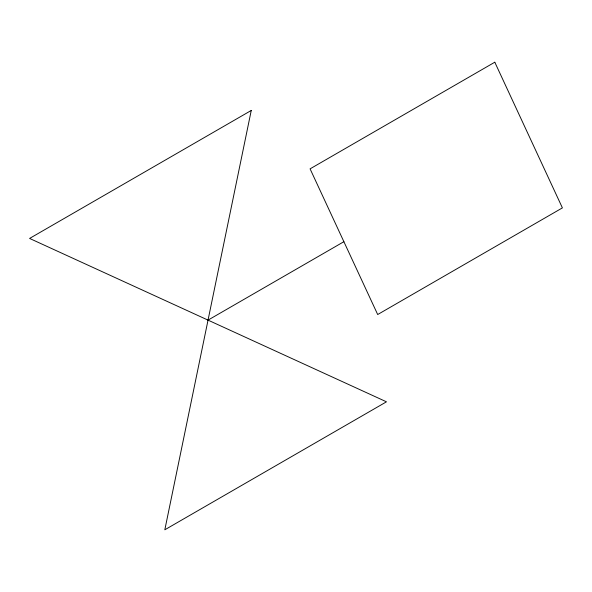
<?xml version="1.0" encoding="UTF-8"?>
<svg xmlns="http://www.w3.org/2000/svg" width="592" height="592" viewBox="0 0 592 592"><rect width="100%" height="100%" fill="white"/><g stroke="black" fill="none" stroke-linecap="round" stroke-linejoin="round"><path stroke-width="0.89" d="M208.036 320.124L343.885 241.691M251.252 110.46L164.82 529.788L386.472 401.813L29.6 238.435L251.252 110.46M494.794 62.212L310.082 168.853L377.689 314.53L562.4 207.888L494.794 62.212"/></g></svg>
